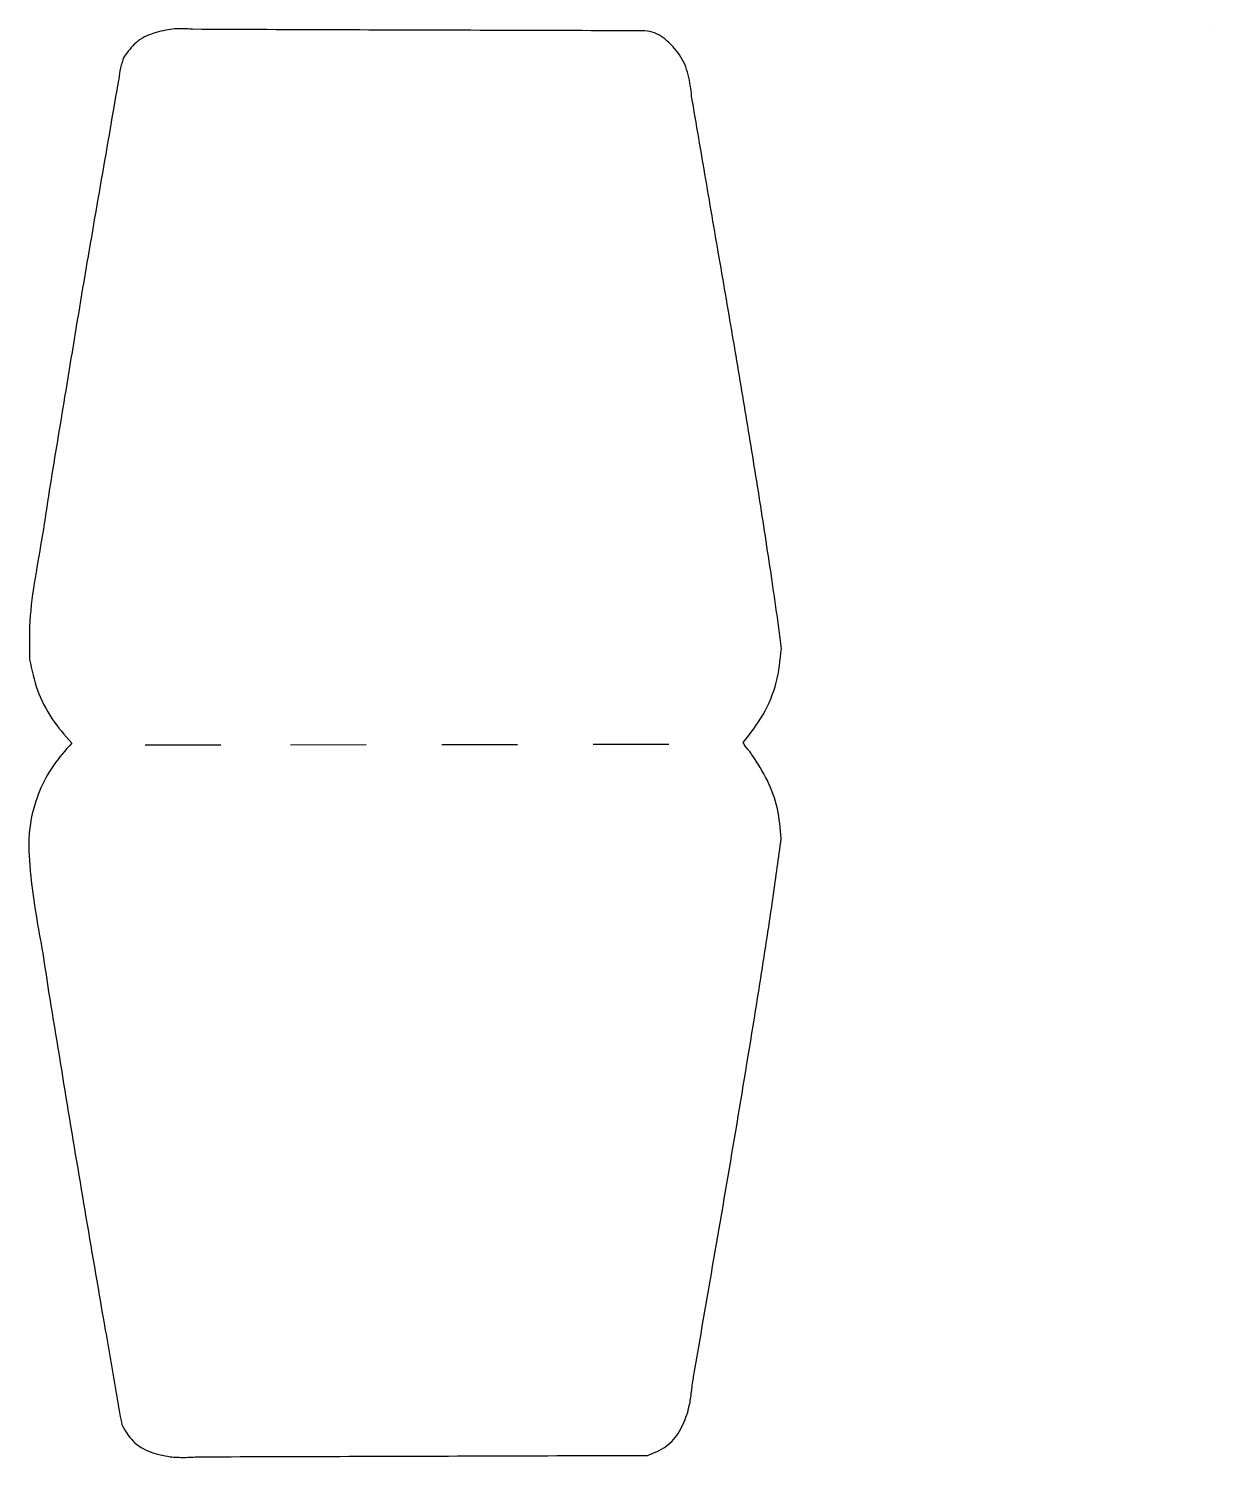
# Model space of a CAD drawing. Extents: x 0.1 to 76.2, y 233.6 to 325.1.
import ezdxf

# ---------------------------------------------------------------- set-up
doc = ezdxf.new("R2010")
doc.units = 0
doc.layers.get('0').update_dxf_attribs({"linetype": 'CONTINUOUS'})

msp = doc.modelspace()

# ---------------------------------------------------------------- linework, layer by layer
at = {"color": 7}
msp.add_lwpolyline([(76.2, 325.12), (76.2, 325.12)], dxfattribs=at)
at = {"color": 1}
for points in [[(12.454918, 279.215144), (7.605494, 279.207242)], [(21.764865, 279.220224), (16.91544, 279.209782)], [(31.468907, 279.233489), (26.616942, 279.225587)], [(41.167756, 279.252116), (36.318331, 279.244213)]]:
    msp.add_lwpolyline(points, dxfattribs=at)
at = {"color": 7}
for points, knots in [([(9.387896, 325.088971), (8.974001, 325.020615), (8.147883, 324.884178), (6.977896, 324.31498), (6.490164, 323.62368), (6.246763, 323.278689)], [0, 0, 0, 0, 1.258966, 2.512845, 3.761946, 3.761946, 3.761946, 3.761946]), ([(10.654566, 325.071894), (10.514051, 325.084304), (10.233346, 325.109093), (9.810162, 325.108796), (9.528773, 325.095585), (9.387896, 325.088971)], [0, 0, 0, 0, 0.423003, 0.845024, 1.268138, 1.268138, 1.268138, 1.268138]), ([(39.172444, 324.975233), (36.003772, 324.985608), (29.666396, 325.00636), (20.16041, 325.030913), (13.823142, 325.058234), (10.654566, 325.071894)], [0, 0, 0, 0, 9.506067, 19.01223, 28.518045, 28.518045, 28.518045, 28.518045]), ([(40.92194, 324.463907), (40.749092, 324.580783), (40.405166, 324.81334), (39.796001, 324.993396), (39.380957, 324.981306), (39.172444, 324.975233)], [0, 0, 0, 0, 0.623742, 1.241097, 1.864373, 1.864373, 1.864373, 1.864373]), ([(42.633618, 320.788566), (42.580908, 321.250442), (42.47552, 322.173903), (41.937842, 323.499605), (41.259884, 324.143128), (40.92194, 324.463907)], [0, 0, 0, 0, 1.39391, 2.786946, 4.171502, 4.171502, 4.171502, 4.171502]), ([(6.246763, 323.278689), (6.165864, 323.05367), (6.003321, 322.601562), (5.924067, 321.883625), (5.835675, 321.411519), (5.79151, 321.175634)], [0, 0, 0, 0, 0.714765, 1.436104, 2.156414, 2.156414, 2.156414, 2.156414]), ([(5.79151, 321.175634), (5.413174, 318.992884), (4.656504, 314.627398), (3.52853, 308.077902), (2.811132, 303.705773), (2.452432, 301.519703)], [0, 0, 0, 0, 6.645895, 13.291747, 19.937629, 19.937629, 19.937629, 19.937629]), ([(45.373149, 304.786058), (45.068313, 306.564077), (44.458637, 310.120142), (43.536201, 315.452728), (42.93447, 319.010008), (42.633618, 320.788566)], [0, 0, 0, 0, 5.411885, 10.82385, 16.235318, 16.235318, 16.235318, 16.235318]), ([(47.843158, 289.386433), (47.585584, 291.100163), (47.070434, 294.527637), (46.231215, 299.65846), (45.659171, 303.07686), (45.373149, 304.786058)], [0, 0, 0, 0, 5.198883, 10.397806, 15.596713, 15.596713, 15.596713, 15.596713]), ([(2.452432, 301.519703), (2.297022, 300.578543), (1.986205, 298.696251), (1.516003, 295.873455), (1.234535, 293.986591), (1.093806, 293.043187)], [0, 0, 0, 0, 2.861728, 5.723373, 8.584847, 8.584847, 8.584847, 8.584847]), ([(1.093806, 293.043187), (0.933682, 292.121855), (0.613427, 290.279148), (0.163056, 287.501833), (0.193064, 285.628849), (0.208051, 284.69336)], [0, 0, 0, 0, 2.807083, 5.6143, 8.415511, 8.415511, 8.415511, 8.415511]), ([(48.387, 285.391013), (48.336689, 285.835597), (48.235939, 286.725894), (48.028339, 288.054153), (47.904875, 288.942409), (47.843158, 289.386433)], [0, 0, 0, 0, 1.342106, 2.687623, 4.032512, 4.032512, 4.032512, 4.032512]), ([(45.941827, 279.376576), (46.392899, 279.958496), (47.294945, 281.122212), (48.154023, 283.192988), (48.309345, 284.658373), (48.387, 285.391013)], [0, 0, 0, 0, 2.203439, 4.406402, 6.609054, 6.609054, 6.609054, 6.609054]), ([(0.208051, 284.69336), (0.349666, 284.029896), (0.632893, 282.70298), (1.571889, 280.869992), (2.462089, 279.847338), (2.907256, 279.335936)], [0, 0, 0, 0, 2.029395, 4.058754, 6.088717, 6.088717, 6.088717, 6.088717]), ([(2.907256, 279.335936), (2.49819, 278.871515), (1.679653, 277.942214), (0.773798, 276.298207), (0.456421, 275.100256), (0.297857, 274.501751)], [0, 0, 0, 0, 1.853823, 3.709479, 5.562223, 5.562223, 5.562223, 5.562223]), ([(46.498087, 278.597642), (46.43572, 278.688868), (46.30917, 278.873978), (46.067749, 279.093522), (45.981467, 279.28747), (45.941827, 279.376576)], [0, 0, 0, 0, 0.331189, 0.672031, 0.961709, 0.961709, 0.961709, 0.961709]), ([(48.375711, 273.222156), (48.320721, 273.863217), (48.210769, 275.145007), (47.549041, 276.980828), (46.84854, 278.058496), (46.498087, 278.597642)], [0, 0, 0, 0, 1.924623, 3.848249, 5.77411, 5.77411, 5.77411, 5.77411]), ([(0.297857, 274.501751), (0.240341, 274.09566), (0.125152, 273.282376), (0.16993, 272.048684), (0.240094, 271.231311), (0.27517, 270.822702)], [0, 0, 0, 0, 1.228093, 2.459516, 3.690469, 3.690469, 3.690469, 3.690469]), ([(46.729791, 262.19404), (46.926124, 263.417489), (47.318798, 265.864435), (47.871036, 269.540164), (48.20751, 271.995), (48.375711, 273.222156)], [0, 0, 0, 0, 3.717297, 7.434744, 11.150603, 11.150603, 11.150603, 11.150603]), ([(0.27517, 270.822702), (0.381643, 269.995763), (0.594627, 268.341606), (1.061797, 265.883403), (1.300871, 264.232839), (1.420402, 263.407596)], [0, 0, 0, 0, 2.500747, 5.002335, 7.503693, 7.503693, 7.503693, 7.503693]), ([(1.420402, 263.407596), (1.817678, 260.996656), (2.612231, 256.174771), (3.808065, 248.942562), (4.641892, 244.127294), (5.058805, 241.719664)], [0, 0, 0, 0, 7.330365, 14.660746, 21.991098, 21.991098, 21.991098, 21.991098]), ([(42.822424, 239.091893), (43.262848, 241.657752), (44.143693, 246.789461), (45.476249, 254.485141), (46.311945, 259.624413), (46.729791, 262.19404)], [0, 0, 0, 0, 7.810162, 15.620298, 23.430379, 23.430379, 23.430379, 23.430379]), ([(5.058805, 241.719664), (5.175148, 241.049645), (5.407849, 239.70952), (5.745227, 237.698018), (5.989393, 236.360589), (6.111409, 235.692244)], [0, 0, 0, 0, 2.040139, 4.080539, 6.118685, 6.118685, 6.118685, 6.118685]), ([(42.382722, 236.467227), (42.451691, 236.755056), (42.589739, 237.33118), (42.660244, 238.218244), (42.768358, 238.800644), (42.822424, 239.091893)], [0, 0, 0, 0, 0.886579, 1.774593, 2.662908, 2.662908, 2.662908, 2.662908]), ([(39.798978, 233.706811), (40.2137, 233.863694), (41.043891, 234.177743), (41.932811, 235.224204), (42.232548, 236.052322), (42.382722, 236.467227)], [0, 0, 0, 0, 1.312939, 2.628241, 3.948928, 3.948928, 3.948928, 3.948928]), ([(6.111409, 235.692244), (6.323988, 235.308809), (6.75005, 234.540308), (7.927374, 233.862155), (8.780674, 233.699235), (9.208093, 233.617629)], [0, 0, 0, 0, 1.294533, 2.594572, 3.899306, 3.899306, 3.899306, 3.899306]), ([(9.208093, 233.617629), (9.514254, 233.596804), (10.12724, 233.555109), (11.046985, 233.628917), (11.661371, 233.622897), (11.968593, 233.619887)], [0, 0, 0, 0, 0.919327, 1.840641, 2.762129, 2.762129, 2.762129, 2.762129]), ([(11.968593, 233.619887), (15.060847, 233.629559), (21.245356, 233.648903), (30.522152, 233.677795), (36.706693, 233.697139), (39.798978, 233.706811)], [0, 0, 0, 0, 9.276807, 18.55362, 27.830521, 27.830521, 27.830521, 27.830521])]:
    msp.add_open_spline(points, degree=3, knots=knots, dxfattribs=at)

doc.saveas('drawing.dxf')
